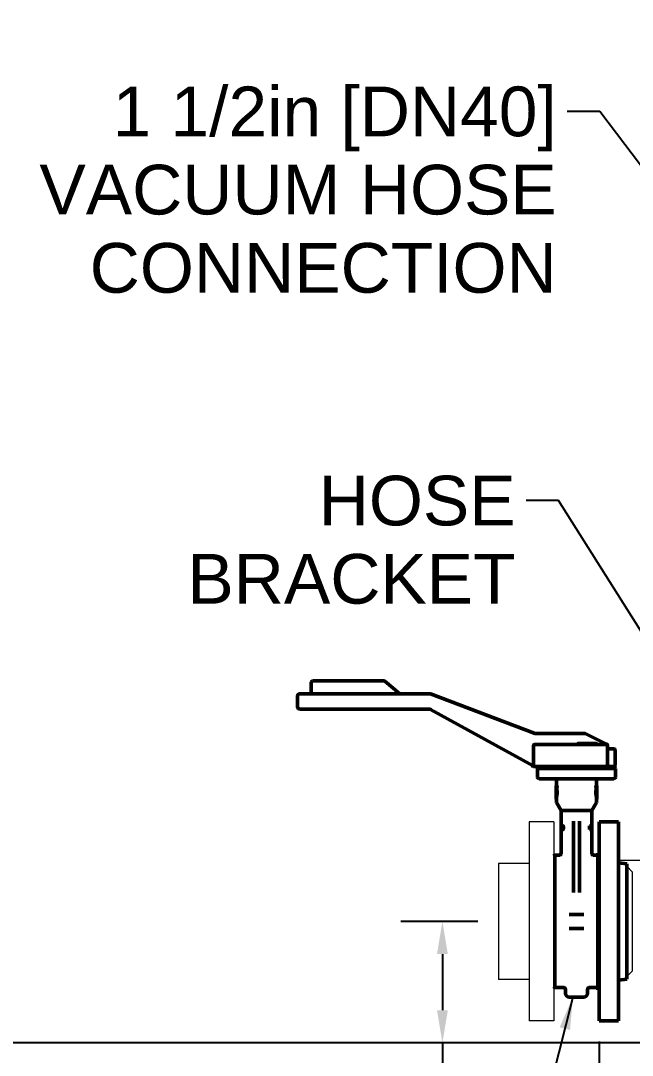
# Model space of a CAD drawing. Header units: inches. Extents: x 19 to 503, y 6 to 322.
# Drawn here: x 48.62 to 76.29, y 43.9 to 90.73 of the extents above; entities that cross this region are included whole.
import ezdxf

# ---------------------------------------------------------------- set-up
doc = ezdxf.new("R2010")
doc.units = ezdxf.units.IN
doc.header["$LTSCALE"] = 15
doc.header["$MEASUREMENT"] = 0
for name, color, linetype, lineweight in [('Dimension (ANSI)', 7, 'Continuous', 25), ('Symbol', 7, 'Continuous', 25), ('Symbol (ANSI)', 7, 'Continuous', 25), ('Visible (ANSI)', 7, 'Continuous', 50)]:
    doc.layers.add(name, color=color, linetype=linetype, lineweight=lineweight)
doc.styles.add('MEMCOR Medium', font='arial.ttf')
doc.styles.add('Standard D-E', font='arial.ttf')
doc.dimstyles.new('Default (ANSI)', dxfattribs={"dimscale": 15, "dimtxt": 0.15, "dimasz": 0.098425, "dimexe": 0.125, "dimexo": 0.0625, "dimgap": 0.031496, "dimtad": 0, "dimtih": 1, "dimtoh": 1, "dimdec": 4, "dimrnd": 1e-08, "dimzin": 3, "dimdsep": 46, "dimlunit": 5, "dimtxsty": 'MEMCOR Medium', "dimcen": 0.09, "dimdle": 0.393701, "dimclrd": 256, "dimclre": 256, "dimclrt": 256, "dimadec": 0, "dimazin": 1, "dimtfac": 0.8, "dimtofl": 0, "dimtmove": 0, "dimatfit": 3, "dimfxl": 1, "dimfrac": 1, "dimtolj": 1, "dimtzin": 4, "dimlwd": -1, "dimlwe": -1, "dimarcsym": 0})
doc.dimstyles.new('in [mm] D-E NeptuneBenson$7', dxfattribs={"dimscale": 15, "dimtxt": 0.15, "dimasz": 0.098425, "dimexe": 0.125, "dimexo": 0.063, "dimgap": 0.031496, "dimtad": 0, "dimtih": 1, "dimtoh": 1, "dimdec": 4, "dimrnd": 1e-08, "dimzin": 3, "dimdsep": 46, "dimlunit": 5, "dimtxsty": 'Standard D-E', "dimcen": 0.09, "dimdle": 0.393701, "dimclrd": 256, "dimclre": 256, "dimclrt": 256, "dimadec": 1, "dimazin": 1, "dimtfac": 1, "dimtofl": 0, "dimtmove": 0, "dimatfit": 3, "dimfxl": 1, "dimfrac": 1, "dimtolj": 1, "dimtzin": 4, "dimlwd": -1, "dimlwe": -1, "dimarcsym": 0})

# ---------------------------------------------------------------- blocks, each defined once
blk = doc.blocks.new('*D22')
at = {"layer": 'Defpoints', "color": 0, "transparency": 16777216}
for p in [(44.986, 132.401), (84.252, 132.401), (80.752, 44.463)]:
    blk.add_point(p, dxfattribs=at)
at = {"layer": 'Dimension (ANSI)', "transparency": 16777216}
for p, q in [((83.314, 132.401), (43.111, 132.401)), ((44.986, 130.925), (44.986, 104.714)), ((44.986, 45.94), (44.986, 96.226)), ((79.815, 44.463), (43.111, 44.463))]:
    blk.add_line(p, q, dxfattribs=at)
for points in [[(44.74, 130.925), (45.232, 130.925), (44.986, 132.401)], [(44.74, 45.94), (45.232, 45.94), (44.986, 44.463)]]:
    blk.add_solid(points, dxfattribs=at)
at = {"layer": 'Dimension (ANSI)', "transparency": 16777216, "char_height": 2.25, "attachment_point": 5, "style": 'MEMCOR Medium'}
for s, insert in [('\\A1; 87{\\H0.8x;\\S15#16;} in', (44.986, 102.8)), ('\\A1;[2233.6 mm]', (44.986, 98.556))]:
    blk.add_mtext(s, dxfattribs=dict(at, insert=insert))
blk = doc.blocks.new('*D29')
at = {"layer": 'Defpoints', "color": 0, "transparency": 16777216}
for p in [(31.787, 141.416), (102.901, 141.416), (80.752, 44.463)]:
    blk.add_point(p, dxfattribs=at)
at = {"layer": 'Dimension (ANSI)', "transparency": 16777216}
for p, q in [((101.964, 141.416), (29.912, 141.416)), ((31.787, 139.94), (31.787, 89.902)), ((31.787, 45.94), (31.787, 81.414)), ((79.815, 44.463), (29.912, 44.463))]:
    blk.add_line(p, q, dxfattribs=at)
for points in [[(31.54, 139.94), (32.033, 139.94), (31.787, 141.416)], [(31.54, 45.94), (32.033, 45.94), (31.787, 44.463)]]:
    blk.add_solid(points, dxfattribs=at)
at = {"layer": 'Dimension (ANSI)', "transparency": 16777216, "char_height": 2.25, "attachment_point": 5, "style": 'MEMCOR Medium'}
for s, insert in [('\\A1; 96{\\H0.8x;\\S15#16;} in', (31.787, 87.988)), ('\\A1;[2462.6 mm]', (31.787, 83.744))]:
    blk.add_mtext(s, dxfattribs=dict(at, insert=insert))
blk = doc.blocks.new('*D30')
at = {"layer": 'Defpoints', "color": 0, "transparency": 16777216}
for p in [(103.476, 47.017), (74.786, 45.463), (103.476, 32.471)]:
    blk.add_point(p, dxfattribs=at)
at = {"layer": 'Dimension (ANSI)', "transparency": 16777216}
for p, q in [((103.476, 46.079), (103.476, 30.596)), ((74.786, 44.526), (74.786, 30.596)), ((76.263, 32.471), (81.007, 32.471)), ((102, 32.471), (97.256, 32.471))]:
    blk.add_line(p, q, dxfattribs=at)
for points in [[(76.263, 32.717), (76.263, 32.225), (74.786, 32.471)], [(102, 32.717), (102, 32.225), (103.476, 32.471)]]:
    blk.add_solid(points, dxfattribs=at)
at = {"layer": 'Dimension (ANSI)', "transparency": 16777216, "char_height": 2.25, "attachment_point": 5, "style": 'MEMCOR Medium'}
for s, insert in [('\\A1; 28{\\H0.8x;\\S3#4;} in', (89.131, 34.783)), ('\\A1;[728.7 mm]', (89.131, 30.557))]:
    blk.add_mtext(s, dxfattribs=dict(at, insert=insert))
blk = doc.blocks.new('*D31')
at = {"layer": 'Defpoints', "color": 0, "transparency": 16777216}
for p in [(67.697, 49.963), (70.239, 49.963), (80.752, 44.463)]:
    blk.add_point(p, dxfattribs=at)
at = {"layer": 'Dimension (ANSI)', "transparency": 16777216}
for p, q in [((69.302, 49.963), (65.822, 49.963)), ((67.697, 48.487), (67.697, 45.94)), ((79.815, 44.463), (65.822, 44.463)), ((67.697, 44.463), (67.697, 36.825)), ((67.697, 36.825), (66.221, 36.825))]:
    blk.add_line(p, q, dxfattribs=at)
for points in [[(67.451, 48.487), (67.943, 48.487), (67.697, 49.963)], [(67.451, 45.94), (67.943, 45.94), (67.697, 44.463)]]:
    blk.add_solid(points, dxfattribs=at)
at = {"layer": 'Dimension (ANSI)', "transparency": 16777216, "char_height": 2.25, "attachment_point": 5, "style": 'MEMCOR Medium'}
for s, insert in [('\\A1; 5{\\H0.8x;\\S1#2;} in', (58.096, 39.124)), ('\\A1;[139.7 mm]', (58.096, 34.911))]:
    blk.add_mtext(s, dxfattribs=dict(at, insert=insert))

msp = doc.modelspace()

# ---------------------------------------------------------------- linework, layer by layer
at = {"layer": 'Visible (ANSI)'}
for p, q in [((61.76278, 60.78631), (61.76278, 60.29131)), ((65.05569, 60.84631), (61.82278, 60.84631)), ((65.75721, 60.27599), (65.09426, 60.83228)), ((61.13778, 60.14631), (61.13778, 59.69631)), ((67.11478, 60.27131), (61.26278, 60.27131)), ((71.84129, 58.4795), (67.15928, 60.26312)), ((61.26278, 59.57131), (67.10566, 59.57131)), ((67.16593, 59.55583), (71.80992, 57.0004)), ((74.13328, 58.47131), (71.88579, 58.47131)), ((74.21958, 58.44291), (74.18918, 58.45812)), ((75.09123, 58.00709), (74.21958, 58.44291)), ((71.81407, 57.91131), (71.81407, 57.06661)), ((71.8757, 57.97131), (75.08198, 57.97131)), ((73.82113, 57.98131), (73.82113, 58.01131)), ((73.9814, 58.02131), (73.83113, 58.02131)), ((73.99423, 58.02131), (73.9814, 58.02131)), ((74.33316, 58.02131), (73.99423, 58.02131)), ((74.33034, 58.01131), (74.33034, 57.98131)), ((74.34034, 58.02131), (74.33316, 58.02131)), ((74.65433, 58.02131), (74.34034, 58.02131)), ((74.66433, 57.98131), (74.66433, 58.01131)), ((75.08198, 57.97131), (75.10278, 57.97131)), ((75.10527, 58.00007), (75.09123, 58.00709)), ((75.13355, 57.98593), (75.10527, 58.00007)), ((75.1363, 57.98456), (75.13355, 57.98593)), ((75.16278, 57.94311), (75.16278, 57.91131)), ((75.16278, 57.03131), (75.16278, 57.91131)), ((75.22278, 57.77131), (75.45278, 57.77131)), ((75.51278, 57.03131), (75.51278, 57.71131)), ((75.08198, 56.97131), (71.82278, 56.97131)), ((72.07002, 56.97131), (71.99128, 56.89257)), ((75.53428, 56.89257), (71.99128, 56.89257)), ((71.99128, 56.89257), (71.99128, 56.49887)), ((75.10278, 56.97131), (75.08198, 56.97131)), ((75.10278, 56.97131), (75.45554, 56.97131)), ((75.45554, 56.97131), (75.53428, 56.89257)), ((75.53428, 56.89257), (75.53428, 56.49887)), ((75.45554, 56.42013), (72.07002, 56.42013)), ((72.85727, 56.34139), (72.85727, 56.09375)), ((74.6683, 56.34139), (74.6683, 56.09375)), ((72.83719, 56.02446), (72.83719, 55.97722)), ((72.83719, 56.02446), (72.84817, 56.02446)), ((72.84309, 56.09375), (72.84309, 56.04612)), ((72.84309, 56.09375), (72.86837, 56.09375)), ((72.84894, 56.04612), (72.84309, 56.04612)), ((72.85349, 55.94442), (72.87393, 55.94442)), ((72.86837, 56.04612), (72.85815, 56.04612)), ((72.86837, 56.04612), (72.86837, 56.09375)), ((72.86837, 56.09375), (72.88916, 56.09375)), ((72.86837, 56.04612), (72.88916, 56.04612)), ((72.88916, 56.09375), (72.88916, 56.04612)), ((74.63641, 56.04612), (74.63641, 56.09375)), ((74.6572, 56.09375), (74.63641, 56.09375)), ((74.6572, 56.04612), (74.63641, 56.04612)), ((74.65163, 55.94442), (74.67208, 55.94442)), ((74.6572, 56.09375), (74.68248, 56.09375)), ((74.6572, 56.09375), (74.6572, 56.04612)), ((74.66742, 56.04612), (74.6572, 56.04612)), ((74.68248, 56.04612), (74.67663, 56.04612)), ((74.68838, 56.02446), (74.6774, 56.02446)), ((74.68248, 56.04612), (74.68248, 56.09375)), ((74.68838, 56.02446), (74.68838, 55.97722)), ((72.83719, 55.61816), (72.83719, 55.57092)), ((72.83719, 55.57092), (72.83805, 55.57092)), ((72.83719, 55.541), (72.83779, 55.541)), ((72.83719, 55.541), (72.83719, 55.49336)), ((72.83994, 55.49336), (72.83719, 55.49336)), ((72.83994, 55.49336), (72.86008, 55.49336)), ((72.86209, 55.59098), (72.8419, 55.59098)), ((72.85727, 55.49336), (72.85727, 55.36242)), ((73.07381, 54.98209), (72.85991, 55.35257)), ((74.45176, 54.98209), (74.66566, 55.35257)), ((74.68366, 55.59098), (74.66348, 55.59098)), ((74.68563, 55.49336), (74.66549, 55.49336)), ((74.6683, 55.49336), (74.6683, 55.36242)), ((74.68838, 55.49336), (74.68563, 55.49336)), ((74.68838, 55.57092), (74.68751, 55.57092)), ((74.68778, 55.541), (74.68838, 55.541)), ((74.68838, 55.61816), (74.68838, 55.57092)), ((74.68838, 55.541), (74.68838, 55.49336)), ((73.07381, 54.98209), (74.45176, 54.98209)), ((73.07381, 54.98209), (73.07381, 54.28786)), ((74.45176, 54.98209), (74.45176, 54.28733)), ((73.62499, 54.49477), (73.62499, 54.18819)), ((73.90058, 54.18819), (73.90058, 54.49477)), ((74.78641, 45.46344), (74.78641, 54.46344)), ((74.78641, 54.46344), (75.66641, 54.46344)), ((75.66641, 45.46344), (75.66641, 54.46344)), ((73.06257, 54.26536), (73.06257, 54.25058)), ((73.06438, 54.25058), (73.06257, 54.25058)), ((73.06257, 54.1424), (73.06438, 54.1424)), ((73.06257, 54.1424), (73.06257, 54.12592)), ((73.07023, 54.12592), (73.06257, 54.12592)), ((73.06438, 54.25058), (73.06438, 54.1424)), ((73.06472, 54.28786), (73.06641, 54.28786)), ((73.06641, 54.1424), (73.06641, 54.28786)), ((73.06641, 54.28786), (73.07829, 54.28786)), ((73.06641, 54.1424), (73.07023, 54.1424)), ((73.07023, 54.12592), (73.07023, 54.1424)), ((73.07023, 54.1424), (73.07761, 54.1424)), ((73.07023, 54.12592), (73.08205, 54.12592)), ((73.07381, 54.12592), (73.07381, 53.07368)), ((73.07829, 54.28786), (73.07829, 54.27535)), ((73.08706, 54.29061), (73.09932, 54.29061)), ((73.08706, 54.12252), (73.09932, 54.12252)), ((73.13276, 54.29061), (73.14592, 54.29061)), ((73.13276, 54.12252), (73.14592, 54.12252)), ((73.62499, 53.03964), (73.62499, 54.18819)), ((73.90058, 54.18819), (73.90058, 53.03964)), ((74.35752, 54.12592), (74.35752, 54.28733)), ((74.37116, 54.28733), (74.35752, 54.28733)), ((74.37116, 54.12592), (74.35752, 54.12592)), ((74.37116, 54.28733), (74.39075, 54.28733)), ((74.37116, 54.28733), (74.37116, 54.12592)), ((74.39094, 54.12592), (74.37116, 54.12592)), ((74.38293, 54.14449), (74.38293, 54.26876)), ((74.39127, 54.26876), (74.38293, 54.26876)), ((74.38293, 54.14449), (74.39127, 54.14449)), ((74.41137, 54.15522), (74.39859, 54.15522)), ((74.42292, 54.25721), (74.42292, 54.28733)), ((74.43524, 54.28733), (74.42292, 54.28733)), ((74.42292, 54.12592), (74.42292, 54.15694)), ((74.43524, 54.12592), (74.42292, 54.12592)), ((74.43524, 54.28733), (74.44344, 54.28733)), ((74.43524, 54.28733), (74.43524, 54.12592)), ((74.44079, 54.12592), (74.43524, 54.12592)), ((74.44079, 54.12592), (74.44079, 54.2651)), ((74.45554, 54.12592), (74.44358, 54.12592)), ((74.4442, 54.28112), (74.4442, 54.28733)), ((74.45614, 54.28733), (74.4442, 54.28733)), ((74.46085, 54.28786), (74.45176, 54.28786)), ((74.45176, 54.12592), (74.45176, 53.07368)), ((74.45879, 54.12592), (74.45554, 54.12592)), ((74.45614, 54.28733), (74.45879, 54.28733)), ((74.45614, 54.28733), (74.45614, 54.15954)), ((74.45879, 54.12592), (74.45879, 54.28733)), ((74.463, 54.26536), (74.45879, 54.26536)), ((74.463, 54.25058), (74.45879, 54.25058)), ((74.463, 54.1424), (74.45879, 54.1424)), ((74.463, 54.12592), (74.45879, 54.12592)), ((74.46119, 54.25058), (74.46119, 54.1424)), ((74.463, 54.26536), (74.463, 54.25058)), ((74.463, 54.1424), (74.463, 54.12592)), ((72.73916, 52.9162), (72.77853, 52.95557)), ((72.77853, 52.95557), (72.77853, 46.97131)), ((72.77853, 52.95557), (72.9557, 52.95557)), ((73.62499, 51.837), (73.62499, 53.03964)), ((73.90058, 53.03964), (73.90058, 51.837)), ((74.56987, 52.95557), (74.72641, 52.95557)), ((74.72641, 46.86844), (74.72641, 53.05844)), ((74.72641, 53.05844), (74.78641, 53.05844)), ((76.03641, 52.57301), (75.66641, 52.61844)), ((76.03641, 47.35387), (76.03641, 52.57301)), ((73.62499, 51.837), (73.62499, 51.62054)), ((73.62499, 51.62054), (73.62499, 51.26587)), ((73.90058, 51.62054), (73.90058, 51.837)), ((73.90058, 51.26587), (73.90058, 51.62054)), ((74.09479, 50.2784), (73.43078, 50.2784)), ((73.43078, 49.64848), (74.09479, 49.64848)), ((76.03641, 47.35387), (75.66641, 47.30844)), ((72.73916, 47.01068), (72.77853, 46.97131)), ((72.77853, 46.97131), (73.1946, 46.97131)), ((73.27066, 46.69592), (73.27066, 46.86651)), ((74.25491, 46.69592), (74.25491, 46.86651)), ((74.33097, 46.97131), (74.72641, 46.97131)), ((74.72641, 46.86844), (74.78641, 46.86844)), ((74.09743, 46.53844), (73.42814, 46.53844)), ((74.78641, 45.46344), (75.66641, 45.46344))]:
    msp.add_line(p, q, dxfattribs=at)
at = {"layer": 'Visible (ANSI)', "linetype": 'Continuous', "lineweight": 18}
for p, q in [((71.61416, 54.46344), (71.61416, 45.46344)), ((72.73916, 54.46344), (71.61416, 54.46344)), ((72.73916, 54.46344), (72.73916, 45.46344)), ((70.23916, 52.58844), (70.23916, 47.33844)), ((71.61416, 52.58844), (70.23916, 52.58844)), ((77.72689, 52.71344), (75.66641, 52.71344)), ((76.28641, 52.21344), (76.03641, 52.46344)), ((76.28641, 52.21344), (76.28641, 47.71344)), ((71.61416, 47.33844), (70.23916, 47.33844)), ((76.03641, 47.46344), (76.28641, 47.71344)), ((72.73916, 45.46344), (71.61416, 45.46344))]:
    msp.add_line(p, q, dxfattribs=at)
at = {"layer": 'Visible (ANSI)'}
for centre, radius, start, end in [((61.82278, 60.78631), 0.06, 90, 180), ((65.05569, 60.78631), 0.06, 50, 90), ((61.26278, 60.14631), 0.125, 90, 180), ((61.74278, 60.29131), 0.02, 270, 0), ((65.77006, 60.29131), 0.02, 230, 270), ((67.11478, 60.14631), 0.125, 69.145542, 90), ((61.26278, 59.69631), 0.125, 180, 270), ((67.10566, 59.44631), 0.125, 61.17757, 90), ((71.88579, 58.59631), 0.125, 249.145542, 270), ((74.13328, 58.34631), 0.125, 63.434949, 90), ((73.81113, 57.98131), 0.01, 270, 0), ((73.83113, 58.01131), 0.01, 90, 180), ((74.32034, 57.98131), 0.01, 270, 0), ((74.34034, 58.01131), 0.01, 90, 180), ((74.65433, 58.01131), 0.01, 0, 90), ((74.67433, 57.98131), 0.01, 180, 270), ((75.10278, 57.91131), 0.06, 0, 90), ((75.22278, 57.83131), 0.06, 180, 270), ((75.45278, 57.71131), 0.06, 0, 90), ((71.82278, 57.03131), 0.06, 184.869017, 270), ((75.10278, 57.03131), 0.06, 270, 0), ((75.45278, 57.03131), 0.06, 270, 0), ((72.07002, 56.49887), 0.07874, 180, 270), ((72.77853, 56.34139), 0.07874, 0, 90), ((74.74704, 56.34139), 0.07874, 90, 180), ((75.45554, 56.49887), 0.07874, 270, 0), ((72.87696, 55.36242), 0.01969, 180, 210), ((74.64861, 55.36242), 0.01969, 330, 0), ((72.9557, 53.07368), 0.11811, 270, 0), ((74.56987, 53.07368), 0.11811, 180, 270), ((73.16042, 46.86651), 0.11024, 0, 71.937897), ((74.36515, 46.86651), 0.11024, 108.062103, 180), ((73.42814, 46.69592), 0.15748, 180, 270), ((74.09743, 46.69592), 0.15748, 270, 0)]:
    msp.add_arc(centre, radius, start, end, dxfattribs=at)
for centre, major_axis, ratio, start_param, end_param in [((73.76278, 55.39384), (0, 4.10717), 0.22535973, 1.43978472, 1.51425269), ((73.76278, 55.17716), (0, 4.10717), 0.22535973, 1.39844189, 1.4544693), ((73.76278, 55.39384), (0, 4.10717), 0.22535973, 1.41130756, 1.42716465), ((73.76278, 55.17716), (0, 4.10717), 0.22535973, 1.35761354, 1.38288267), ((73.76278, 55.17716), (0, -4.01807), 0.22535973, 4.49440365, 4.52025709), ((73.76278, 55.17716), (0, -4.01807), 0.22535973, 1.76292822, 1.78878166), ((73.76278, 55.17716), (0, -4.10717), 0.22535973, 1.75870998, 1.78397911), ((73.76278, 55.17716), (0, -4.10717), 0.22535973, 1.68712335, 1.74315077), ((73.76278, 55.39384), (0, -4.10717), 0.22535973, 1.714428, 1.7302851), ((73.76278, 55.39384), (0, -4.10717), 0.22535973, 1.62733996, 1.70180793), ((73.76278, 55.39384), (0, 4.10717), 0.22535973, 1.52676978, 1.53495966), ((73.76278, 55.17716), (0, 4.10717), 0.22535973, 1.46986752, 1.49373155), ((73.76278, 55.17716), (0, -4.01807), 0.22535973, 4.6092143, 4.63361187), ((73.76278, 55.17716), (0, -4.01807), 0.22535973, 1.64957343, 1.67397101), ((73.76278, 55.17716), (0, -4.10717), 0.22535973, 1.6478611, 1.67172513), ((73.76278, 55.39384), (0, -4.10717), 0.22535973, 1.60663299, 1.61482287), ((73.76278, 53.91969), (0, -1.36564), 0.51315789, 1.72238786, 1.82650113), ((73.76278, 53.91969), (0, -1.34262), 0.51315789, 1.72500719, 1.7495237), ((73.76278, 53.95947), (0, -1.3776), 0.5087001, 1.71653689, 1.81109698)]:
    msp.add_ellipse(centre, major_axis=major_axis, ratio=ratio, start_param=start_param, end_param=end_param, dxfattribs=at)
for points, knots in [([(71.81407, 57.91131), (71.81407, 57.91866), (71.81582, 57.92729), (71.82155, 57.94092), (71.82658, 57.9483), (71.83727, 57.95882), (71.84487, 57.9638), (71.85898, 57.96955), (71.86802, 57.97131), (71.8757, 57.97131)], [0, 0, 0, 0, 0.055947917, 0.055947917, 0.112646226, 0.112646226, 0.170293409, 0.170293409, 0.228788544, 0.228788544, 0.228788544, 0.228788544]), ([(75.1363, 57.98456), (75.13637, 57.98452), (75.13645, 57.98448), (75.13984, 57.98277), (75.14532, 57.97987), (75.15046, 57.97497)], [-0.0006488507, -0.0006488507, -0.0006488507, -0.0006488507, 0, 0, 0.02871512, 0.02871512, 0.02871512, 0.02871512]), ([(75.15046, 57.97497), (75.15548, 57.9702), (75.15816, 57.96538), (75.16072, 57.95936), (75.16149, 57.95687), (75.16252, 57.95178), (75.16278, 57.94919), (75.16278, 57.94659)], [0, 0, 0, 0, 0.055402638, 0.055402638, 0.091701074, 0.091701074, 0.127427899, 0.127427899, 0.127427899, 0.127427899]), ([(71.81196, 57.03131), (71.81136, 57.02681), (71.81118, 57.02254), (71.81135, 57.01446), (71.81173, 57.01088), (71.81244, 57.00492), (71.8128, 57.00238), (71.81232, 57.00013), (71.81184, 56.99978), (71.81068, 57.00003), (71.81032, 57.00018), (71.80992, 57.0004)], [-2.024502921, -2.024502921, -2.024502921, -2.024502921, -1.984405791, -1.984405791, -1.94129526, -1.94129526, -1.894654375, -1.894654375, -1.86412594, -1.86412594, -1.852017654, -1.852017654, -1.852017654, -1.852017654]), ([(71.81407, 57.06661), (71.81407, 57.05826), (71.81374, 57.04929), (71.81273, 57.03766), (71.81238, 57.03439), (71.81196, 57.03131)], [0, 0, 0, 0, 0.0635761667, 0.0635761667, 0.0897490203, 0.0897490203, 0.0897490203, 0.0897490203]), ([(72.84673, 55.98174), (72.84471, 55.99178), (72.84281, 56.00041), (72.83865, 56.01872), (72.83719, 56.02446), (72.83719, 56.02446)], [0.527386611, 0.527386611, 0.527386611, 0.527386611, 0.653804561, 0.653804561, 0.871720721, 0.871720721, 0.871720721, 0.871720721]), ([(72.83719, 55.97722), (72.83719, 55.97722), (72.83811, 55.97269), (72.8412, 55.95547), (72.84317, 55.94389), (72.84513, 55.93039)], [2.066873638, 2.066873638, 2.066873638, 2.066873638, 2.239108848, 2.239108848, 2.390237986, 2.390237986, 2.390237986, 2.390237986]), ([(72.8419, 55.59098), (72.84448, 55.60247), (72.84793, 55.6188), (72.85472, 55.65741), (72.85851, 55.68283), (72.86389, 55.73867), (72.8654, 55.76909), (72.8654, 55.79769), (72.8654, 55.82629), (72.86389, 55.85672), (72.85909, 55.90656), (72.8563, 55.92699), (72.85349, 55.94442)], [-0.63725824, -0.63725824, -0.63725824, -0.63725824, -0.4358884, -0.4358884, -0.2179442, -0.2179442, 0, 0, 0, 0.2179442, 0.2179442, 0.38907168, 0.38907168, 0.38907168, 0.38907168]), ([(72.85091, 55.88155), (72.85136, 55.87664), (72.85178, 55.87161), (72.85384, 55.84437), (72.85477, 55.8203), (72.85477, 55.79769), (72.85477, 55.77509), (72.85384, 55.75102), (72.8505, 55.7068), (72.84814, 55.68665), (72.84512, 55.66479), (72.84427, 55.6591), (72.84345, 55.65385)], [-0.212255295, -0.212255295, -0.212255295, -0.212255295, -0.172243729, -0.172243729, 0, 0, 0, 0.172243729, 0.172243729, 0.344487458, 0.344487458, 0.409007072, 0.409007072, 0.409007072, 0.409007072]), ([(72.87393, 55.94442), (72.87681, 55.92699), (72.87966, 55.90656), (72.88458, 55.85673), (72.88613, 55.8263), (72.88613, 55.79769), (72.88613, 55.76908), (72.88458, 55.73866), (72.87907, 55.68282), (72.87519, 55.65741), (72.86825, 55.6188), (72.86472, 55.60247), (72.86209, 55.59098)], [-0.38914701, -0.38914701, -0.38914701, -0.38914701, -0.21798988, -0.21798988, 0, 0, 0, 0.21798988, 0.21798988, 0.43597976, 0.43597976, 0.63740827, 0.63740827, 0.63740827, 0.63740827]), ([(74.66348, 55.59098), (74.66085, 55.60247), (74.65732, 55.6188), (74.65037, 55.65741), (74.6465, 55.68282), (74.64099, 55.73866), (74.63944, 55.76908), (74.63944, 55.8263), (74.64099, 55.85673), (74.64591, 55.90656), (74.64876, 55.92699), (74.65163, 55.94442)], [1.10638799, 1.10638799, 1.10638799, 1.10638799, 1.3078165, 1.3078165, 1.52580638, 1.52580638, 1.74379626, 1.74379626, 1.96178614, 1.96178614, 2.13294327, 2.13294327, 2.13294327, 2.13294327]), ([(74.67208, 55.94442), (74.66927, 55.92699), (74.66648, 55.90656), (74.66168, 55.85672), (74.66017, 55.82629), (74.66017, 55.76909), (74.66168, 55.73867), (74.66706, 55.68283), (74.67085, 55.65741), (74.67764, 55.6188), (74.68109, 55.60247), (74.68366, 55.59098)], [1.35436976, 1.35436976, 1.35436976, 1.35436976, 1.52549724, 1.52549724, 1.74344144, 1.74344144, 1.96138564, 1.96138564, 2.17932984, 2.17932984, 2.38069968, 2.38069968, 2.38069968, 2.38069968]), ([(74.68212, 55.65385), (74.6813, 55.6591), (74.68045, 55.66479), (74.67743, 55.68665), (74.67507, 55.7068), (74.67173, 55.75102), (74.6708, 55.77509), (74.6708, 55.8203), (74.67173, 55.84437), (74.67379, 55.87161), (74.67421, 55.87664), (74.67466, 55.88155)], [0.968908686, 0.968908686, 0.968908686, 0.968908686, 1.033428301, 1.033428301, 1.20567203, 1.20567203, 1.377915758, 1.377915758, 1.550159487, 1.550159487, 1.590171053, 1.590171053, 1.590171053, 1.590171053]), ([(74.68838, 56.02446), (74.68838, 56.02446), (74.68692, 56.01872), (74.68275, 56.00041), (74.68086, 55.99178), (74.67884, 55.98174)], [0.871720721, 0.871720721, 0.871720721, 0.871720721, 1.089636881, 1.089636881, 1.216054831, 1.216054831, 1.216054831, 1.216054831]), ([(74.68044, 55.93039), (74.6824, 55.94389), (74.68437, 55.95547), (74.68746, 55.97269), (74.68838, 55.97722), (74.68838, 55.97722)], [1.743509289, 1.743509289, 1.743509289, 1.743509289, 1.894638427, 1.894638427, 2.066873638, 2.066873638, 2.066873638, 2.066873638]), ([(73.06472, 54.28786), (73.06471, 54.28576), (73.06468, 54.28364), (73.06459, 54.27984), (73.06454, 54.2781), (73.06439, 54.27466), (73.06428, 54.27303), (73.06409, 54.27087), (73.06394, 54.2694), (73.06334, 54.26628), (73.06298, 54.26558), (73.06266, 54.26537), (73.06262, 54.26536), (73.06257, 54.26536)], [-0.243637697, -0.243637697, -0.243637697, -0.243637697, -0.18804168, -0.18804168, -0.139814303, -0.139814303, -0.085271959, -0.085271959, -0.052972768, -0.052972768, -0.008226546, -0.008226546, 0, 0, 0, 0]), ([(73.08706, 54.29061), (73.08593, 54.29061), (73.08484, 54.29024), (73.08287, 54.28856), (73.082, 54.28734), (73.08006, 54.28319), (73.07913, 54.27989), (73.07748, 54.27095), (73.07679, 54.26491), (73.07539, 54.24485), (73.07505, 54.22983), (73.07495, 54.21208), (73.07494, 54.20928), (73.07494, 54.2065)], [-0.352389821, -0.352389821, -0.352389821, -0.352389821, -0.306030752, -0.306030752, -0.263970579, -0.263970579, -0.204698491, -0.204698491, -0.135386695, -0.135386695, -0.021232323, -0.021232323, 0, 0, 0, 0]), ([(73.07494, 54.2065), (73.07494, 54.18478), (73.0754, 54.16644), (73.07717, 54.14485), (73.07789, 54.14009), (73.0792, 54.13309), (73.08012, 54.12986), (73.08255, 54.12463), (73.08407, 54.12319), (73.08615, 54.12258), (73.0866, 54.12252), (73.08706, 54.12252)], [-0.186250774, -0.186250774, -0.186250774, -0.186250774, -0.132345258, -0.132345258, -0.10238768, -0.10238768, -0.061688522, -0.061688522, -0.013226135, -0.013226135, 0, 0, 0, 0]), ([(73.07959, 54.2065), (73.07959, 54.22262), (73.0798, 54.23226), (73.08004, 54.24251), (73.08033, 54.2496), (73.0809, 54.25568)], [-0.0787529308, -0.0787529308, -0.0787529308, -0.0787529308, -0.0500105562, -0.0500105562, 0, 0, 0, 0]), ([(73.08087, 54.15783), (73.0801, 54.16633), (73.07991, 54.17452), (73.07964, 54.18711), (73.07959, 54.19751), (73.07959, 54.2065)], [-0.0957677397, -0.0957677397, -0.0957677397, -0.0957677397, -0.0684617329, -0.0684617329, 0, 0, 0, 0]), ([(73.08706, 54.14044), (73.08649, 54.14044), (73.08592, 54.1406), (73.0849, 54.14136), (73.08443, 54.14191), (73.08365, 54.14333), (73.08298, 54.14473), (73.08166, 54.15065), (73.0812, 54.15413), (73.08087, 54.15783)], [-0.147079807, -0.147079807, -0.147079807, -0.147079807, -0.102041421, -0.102041421, -0.061797626, -0.061797626, -0.030238662, -0.030238662, 0, 0, 0, 0]), ([(73.0809, 54.25568), (73.08109, 54.25771), (73.08133, 54.25969), (73.08186, 54.26322), (73.08215, 54.26478), (73.08312, 54.26868), (73.08375, 54.27002), (73.08511, 54.27218), (73.08608, 54.27268), (73.08706, 54.27268)], [-0.0640399717, -0.0640399717, -0.0640399717, -0.0640399717, -0.0539442507, -0.0539442507, -0.0447893953, -0.0447893953, -0.0282701158, -0.0282701158, 0, 0, 0, 0]), ([(73.10339, 54.20663), (73.10339, 54.22519), (73.10272, 54.24425), (73.09962, 54.26765), (73.09845, 54.27262), (73.09651, 54.2797), (73.0952, 54.28305), (73.09201, 54.28842), (73.09021, 54.28991), (73.08799, 54.29054), (73.08752, 54.29061), (73.08706, 54.29061)], [-0.188969819, -0.188969819, -0.188969819, -0.188969819, -0.133911297, -0.133911297, -0.104526704, -0.104526704, -0.062503335, -0.062503335, -0.013191232, -0.013191232, 0, 0, 0, 0]), ([(73.08706, 54.27268), (73.08808, 54.27268), (73.08916, 54.27214), (73.09061, 54.26996), (73.09136, 54.26861), (73.09297, 54.26299), (73.09357, 54.25957), (73.09402, 54.25594)], [-0.125547527, -0.125547527, -0.125547527, -0.125547527, -0.059954436, -0.059954436, -0.029957518, -0.029957518, 0, 0, 0, 0]), ([(73.08706, 54.12252), (73.08819, 54.12252), (73.08935, 54.12289), (73.0916, 54.12456), (73.09267, 54.12578), (73.09521, 54.12998), (73.09656, 54.13337), (73.09903, 54.14236), (73.10019, 54.14846), (73.10258, 54.16903), (73.1032, 54.18391), (73.10338, 54.2013), (73.10339, 54.20397), (73.10339, 54.20663)], [-0.36342485, -0.36342485, -0.36342485, -0.36342485, -0.314566353, -0.314566353, -0.269830239, -0.269830239, -0.205060654, -0.205060654, -0.13258773, -0.13258773, -0.020262921, -0.020262921, 0, 0, 0, 0]), ([(73.09406, 54.15744), (73.09382, 54.15544), (73.09353, 54.15349), (73.09288, 54.15002), (73.09252, 54.14847), (73.09136, 54.14455), (73.09062, 54.14316), (73.08907, 54.14096), (73.08805, 54.14044), (73.08706, 54.14044)], [-0.0645311603, -0.0645311603, -0.0645311603, -0.0645311603, -0.054473203, -0.054473203, -0.0453115142, -0.0453115142, -0.0283680152, -0.0283680152, 0, 0, 0, 0]), ([(73.09305, 54.25568), (73.09246, 54.24956), (73.09217, 54.2424), (73.09192, 54.23217), (73.09171, 54.22258), (73.09171, 54.2065)], [0, 0, 0, 0, 0.0503829338, 0.0503829338, 0.0786654707, 0.0786654707, 0.0786654707, 0.0786654707]), ([(73.09171, 54.2065), (73.09171, 54.19751), (73.09176, 54.18712), (73.09203, 54.17452), (73.09223, 54.16633), (73.09301, 54.15783)], [0, 0, 0, 0, 0.0684313138, 0.0684313138, 0.0958308045, 0.0958308045, 0.0958308045, 0.0958308045]), ([(73.09402, 54.25594), (73.09498, 54.24825), (73.09533, 54.23971), (73.09579, 54.22615), (73.09589, 54.21598), (73.09589, 54.20663)], [-0.103779114, -0.103779114, -0.103779114, -0.103779114, -0.071310075, -0.071310075, 0, 0, 0, 0]), ([(73.09589, 54.20663), (73.09589, 54.19115), (73.09562, 54.18205), (73.09523, 54.17081), (73.09482, 54.16356), (73.09406, 54.15744)], [-0.0865547966, -0.0865547966, -0.0865547966, -0.0865547966, -0.0504601915, -0.0504601915, 0, 0, 0, 0]), ([(73.09932, 54.29061), (73.10119, 54.29061), (73.10316, 54.28961), (73.10663, 54.28501), (73.10805, 54.28205), (73.11032, 54.27508), (73.11155, 54.27043), (73.11284, 54.26211), (73.11299, 54.26111), (73.11313, 54.2601)], [0, 0, 0, 0, 0.052865127, 0.052865127, 0.095304938, 0.095304938, 0.128967502, 0.128967502, 0.133503456, 0.133503456, 0.133503456, 0.133503456]), ([(73.1132, 54.15302), (73.11232, 54.14656), (73.11133, 54.14181), (73.10917, 54.13388), (73.10782, 54.13044), (73.10521, 54.12599), (73.10406, 54.12466), (73.10169, 54.1229), (73.10048, 54.12252), (73.09932, 54.12252)], [0.145379097, 0.145379097, 0.145379097, 0.145379097, 0.211784999, 0.211784999, 0.288912783, 0.288912783, 0.345741066, 0.345741066, 0.405337774, 0.405337774, 0.405337774, 0.405337774]), ([(73.13276, 54.29061), (73.13068, 54.29061), (73.12863, 54.29021), (73.12493, 54.28837), (73.12328, 54.28704), (73.11967, 54.28259), (73.11793, 54.27913), (73.11499, 54.27032), (73.11362, 54.26434), (73.11096, 54.24365), (73.11032, 54.22909), (73.11013, 54.2118), (73.11012, 54.20914), (73.11012, 54.2065)], [-0.401198967, -0.401198967, -0.401198967, -0.401198967, -0.339239024, -0.339239024, -0.283716192, -0.283716192, -0.209019785, -0.209019785, -0.131845749, -0.131845749, -0.020176299, -0.020176299, 0, 0, 0, 0]), ([(73.11012, 54.2065), (73.11012, 54.18223), (73.11128, 54.16554), (73.11433, 54.1457), (73.11569, 54.14084), (73.11819, 54.13354), (73.11994, 54.13016), (73.12459, 54.12462), (73.12747, 54.12315), (73.13124, 54.12257), (73.132, 54.12252), (73.13276, 54.12252)], [-0.187600973, -0.187600973, -0.187600973, -0.187600973, -0.140846763, -0.140846763, -0.110286961, -0.110286961, -0.066739037, -0.066739037, -0.013235496, -0.013235496, 0, 0, 0, 0]), ([(73.11914, 54.2065), (73.11914, 54.2215), (73.11948, 54.23144), (73.12005, 54.24325), (73.12059, 54.24992), (73.12159, 54.25568)], [-0.0909123665, -0.0909123665, -0.0909123665, -0.0909123665, -0.0478393759, -0.0478393759, 0, 0, 0, 0]), ([(73.12154, 54.15783), (73.12011, 54.16632), (73.11974, 54.17452), (73.11924, 54.1871), (73.11914, 54.19751), (73.11914, 54.2065)], [-0.0957885026, -0.0957885026, -0.0957885026, -0.0957885026, -0.068480317, -0.068480317, 0, 0, 0, 0]), ([(73.13276, 54.14044), (73.13087, 54.14044), (73.12896, 54.14101), (73.12665, 54.14332), (73.1254, 54.14476), (73.12298, 54.15073), (73.12215, 54.15414), (73.12154, 54.15783)], [-0.153015949, -0.153015949, -0.153015949, -0.153015949, -0.063811293, -0.063811293, -0.030391304, -0.030391304, 0, 0, 0, 0]), ([(73.12159, 54.25568), (73.12225, 54.25939), (73.12312, 54.26285), (73.1255, 54.26845), (73.12669, 54.26987), (73.12917, 54.27215), (73.13097, 54.27268), (73.13276, 54.27268)], [-0.0649643533, -0.0649643533, -0.0649643533, -0.0649643533, -0.0479606216, -0.0479606216, -0.0311867312, -0.0311867312, 0, 0, 0, 0]), ([(73.13452, 54.25568), (73.13351, 54.25), (73.13296, 54.24345), (73.13244, 54.23306), (73.13202, 54.22293), (73.13202, 54.2065)], [0, 0, 0, 0, 0.0471598641, 0.0471598641, 0.079988536, 0.079988536, 0.079988536, 0.079988536]), ([(73.13202, 54.2065), (73.13202, 54.19752), (73.13212, 54.18713), (73.13263, 54.17453), (73.13301, 54.16633), (73.13447, 54.15783)], [0, 0, 0, 0, 0.0683983214, 0.0683983214, 0.0959615501, 0.0959615501, 0.0959615501, 0.0959615501]), ([(73.16058, 54.20663), (73.16058, 54.22442), (73.15957, 54.24263), (73.15546, 54.26276), (73.15392, 54.26881), (73.1496, 54.27887), (73.1473, 54.2825), (73.14161, 54.28836), (73.13831, 54.28995), (73.13429, 54.29055), (73.13352, 54.29061), (73.13276, 54.29061)], [-0.32937722, -0.32937722, -0.32937722, -0.32937722, -0.17104907, -0.17104907, -0.115548814, -0.115548814, -0.069101164, -0.069101164, -0.013221831, -0.013221831, 0, 0, 0, 0]), ([(73.13276, 54.27268), (73.13453, 54.27268), (73.13638, 54.27216), (73.13893, 54.27002), (73.14028, 54.26865), (73.14305, 54.26296), (73.14408, 54.25959), (73.14485, 54.25594)], [-0.130088001, -0.130088001, -0.130088001, -0.130088001, -0.06286947, -0.06286947, -0.030503797, -0.030503797, 0, 0, 0, 0]), ([(73.13276, 54.12252), (73.13478, 54.12252), (73.13686, 54.1229), (73.14081, 54.12462), (73.14267, 54.12587), (73.14708, 54.13022), (73.14942, 54.13376), (73.15344, 54.14277), (73.15539, 54.14882), (73.15829, 54.16434), (73.15914, 54.17184), (73.15999, 54.18351), (73.16021, 54.18788), (73.16044, 54.19457), (73.16049, 54.19692), (73.16055, 54.20049), (73.16056, 54.20171), (73.16058, 54.20416), (73.16058, 54.20539), (73.16058, 54.20663)], [-0.366320233, -0.366320233, -0.366320233, -0.366320233, -0.313617086, -0.313617086, -0.265544382, -0.265544382, -0.19586383, -0.19586383, -0.126420664, -0.126420664, -0.069755425, -0.069755425, -0.036591851, -0.036591851, -0.018698882, -0.018698882, -0.009386338, -0.009386338, 0, 0, 0, 0]), ([(73.14492, 54.15744), (73.14417, 54.15381), (73.14318, 54.15043), (73.14051, 54.14483), (73.13917, 54.14336), (73.13646, 54.141), (73.13458, 54.14044), (73.13276, 54.14044)], [-0.0656606858, -0.0656606858, -0.0656606858, -0.0656606858, -0.0489049499, -0.0489049499, -0.0317352905, -0.0317352905, 0, 0, 0, 0]), ([(73.13447, 54.15783), (73.13509, 54.15412), (73.13595, 54.15069), (73.13795, 54.14588), (73.13876, 54.14459), (73.13941, 54.14374)], [0, 0, 0, 0, 0.0305878434, 0.0305878434, 0.0516279302, 0.0516279302, 0.0516279302, 0.0516279302]), ([(73.13943, 54.26938), (73.13878, 54.26854), (73.13807, 54.2674), (73.13612, 54.26297), (73.1352, 54.25945), (73.13452, 54.25568)], [0.0379668319, 0.0379668319, 0.0379668319, 0.0379668319, 0.0480075259, 0.0480075259, 0.0658858007, 0.0658858007, 0.0658858007, 0.0658858007]), ([(73.14485, 54.25594), (73.14558, 54.2525), (73.14613, 54.24879), (73.14695, 54.24128), (73.14737, 54.23608), (73.1478, 54.22468), (73.14789, 54.22127), (73.14798, 54.21606), (73.148, 54.21423), (73.14802, 54.21144), (73.14803, 54.21049), (73.14803, 54.20905), (73.14804, 54.20856), (73.14804, 54.20759), (73.14804, 54.20711), (73.14804, 54.20663)], [-0.174413692, -0.174413692, -0.174413692, -0.174413692, -0.115670729, -0.115670729, -0.054377333, -0.054377333, -0.028614968, -0.028614968, -0.01465395, -0.01465395, -0.007398215, -0.007398215, -0.003686578, -0.003686578, 0, 0, 0, 0]), ([(73.14804, 54.20663), (73.14804, 54.19079), (73.14756, 54.18129), (73.14682, 54.16992), (73.14613, 54.16319), (73.14492, 54.15744)], [-0.0876462716, -0.0876462716, -0.0876462716, -0.0876462716, -0.0479816509, -0.0479816509, 0, 0, 0, 0]), ([(73.14592, 54.29061), (73.14947, 54.29061), (73.15317, 54.28947), (73.15937, 54.28425), (73.16182, 54.28102), (73.16553, 54.2737), (73.16766, 54.26864), (73.17146, 54.25237), (73.17263, 54.24354), (73.17409, 54.22562), (73.17437, 54.21598), (73.17437, 54.20663)], [0, 0, 0, 0, 0.060739198, 0.060739198, 0.107105828, 0.107105828, 0.140579606, 0.140579606, 0.172845783, 0.172845783, 0.207243166, 0.207243166, 0.207243166, 0.207243166]), ([(73.17437, 54.20663), (73.17437, 54.19266), (73.17377, 54.17739), (73.17007, 54.15218), (73.16786, 54.1453), (73.16435, 54.13638), (73.16216, 54.13251), (73.15753, 54.12702), (73.15528, 54.12527), (73.15062, 54.123), (73.14824, 54.12252), (73.14592, 54.12252)], [0, 0, 0, 0, 0.1064092, 0.1064092, 0.199261451, 0.199261451, 0.30297713, 0.30297713, 0.390704034, 0.390704034, 0.480877809, 0.480877809, 0.480877809, 0.480877809]), ([(74.38293, 54.14479), (74.3839, 54.14492), (74.38485, 54.14509), (74.38971, 54.14624), (74.39186, 54.14774), (74.39485, 54.14996), (74.39681, 54.15222), (74.39859, 54.15522)], [0.027720104, 0.027720104, 0.027720104, 0.027720104, 0.044505736, 0.044505736, 0.114852539, 0.114852539, 0.291185784, 0.291185784, 0.291185784, 0.291185784]), ([(74.39776, 54.25908), (74.39576, 54.26189), (74.3936, 54.26404), (74.38969, 54.26659), (74.38724, 54.26788), (74.38295, 54.26846)], [0, 0, 0, 0, 0.0448067037, 0.0448067037, 0.0753049451, 0.0753049451, 0.0753049451, 0.0753049451]), ([(74.41621, 54.27452), (74.41384, 54.27854), (74.41108, 54.28133), (74.40623, 54.28463), (74.40227, 54.28703), (74.39207, 54.28733), (74.39141, 54.28733), (74.39075, 54.28733)], [-0.424072976, -0.424072976, -0.424072976, -0.424072976, -0.17749503, -0.17749503, -0.011337247, -0.011337247, 0, 0, 0, 0]), ([(74.39094, 54.12592), (74.39672, 54.12592), (74.40125, 54.1266), (74.40717, 54.12902), (74.41092, 54.13104), (74.41552, 54.13792), (74.41582, 54.13839), (74.41611, 54.13887)], [-0.266149275, -0.266149275, -0.266149275, -0.266149275, -0.109285448, -0.109285448, -0.007204652, -0.007204652, 0, 0, 0, 0]), ([(74.39127, 54.26876), (74.39774, 54.26876), (74.40104, 54.26733), (74.40553, 54.26496), (74.40815, 54.26252), (74.41056, 54.25908)], [-0.0858935742, -0.0858935742, -0.0858935742, -0.0858935742, -0.054745413, -0.054745413, 0, 0, 0, 0]), ([(74.41137, 54.15522), (74.40799, 54.14944), (74.40464, 54.14756), (74.39938, 54.14505), (74.3953, 54.14449), (74.39127, 54.14449)], [-0.100491297, -0.100491297, -0.100491297, -0.100491297, -0.069388792, -0.069388792, 0, 0, 0, 0]), ([(74.40752, 54.20676), (74.40752, 54.21625), (74.40707, 54.22593), (74.40499, 54.24016), (74.40389, 54.24511), (74.40109, 54.25332), (74.39954, 54.2565), (74.39776, 54.25908)], [0, 0, 0, 0, 0.072372782, 0.072372782, 0.116979411, 0.116979411, 0.15687009, 0.15687009, 0.15687009, 0.15687009]), ([(74.39859, 54.15522), (74.40044, 54.15822), (74.40203, 54.16189), (74.4052, 54.17279), (74.40607, 54.1794), (74.40726, 54.19139), (74.40752, 54.1992), (74.40752, 54.20676)], [0, 0, 0, 0, 0.043260185, 0.043260185, 0.105826832, 0.105826832, 0.202634421, 0.202634421, 0.202634421, 0.202634421]), ([(74.41056, 54.25908), (74.41242, 54.25632), (74.41403, 54.25288), (74.41671, 54.24445), (74.41772, 54.23969), (74.41969, 54.22577), (74.42012, 54.21617), (74.42012, 54.20676)], [-0.156774036, -0.156774036, -0.156774036, -0.156774036, -0.114215048, -0.114215048, -0.071759591, -0.071759591, 0, 0, 0, 0]), ([(74.42012, 54.20676), (74.42012, 54.19968), (74.41991, 54.19239), (74.41887, 54.18069), (74.4181, 54.17442), (74.41517, 54.16295), (74.41345, 54.15865), (74.41137, 54.15522)], [-0.189135303, -0.189135303, -0.189135303, -0.189135303, -0.107207927, -0.107207927, -0.049391227, -0.049391227, 0, 0, 0, 0]), ([(74.41611, 54.13887), (74.41826, 54.14253), (74.42009, 54.14698), (74.4236, 54.15881), (74.42481, 54.16552), (74.42706, 54.18046), (74.42779, 54.19121), (74.42795, 54.20372), (74.42796, 54.20511), (74.42796, 54.2065)], [-0.168854897, -0.168854897, -0.168854897, -0.168854897, -0.136187178, -0.136187178, -0.095421884, -0.095421884, -0.010582904, -0.010582904, 0, 0, 0, 0]), ([(74.42796, 54.2065), (74.42796, 54.21499), (74.42769, 54.22353), (74.42653, 54.23713), (74.42572, 54.24458), (74.4223, 54.26053), (74.4201, 54.26716), (74.41695, 54.27321), (74.41659, 54.27388), (74.41621, 54.27452)], [-0.264093232, -0.264093232, -0.264093232, -0.264093232, -0.15390777, -0.15390777, -0.081487415, -0.081487415, -0.009253089, -0.009253089, 0, 0, 0, 0]), ([(74.46085, 54.28786), (74.46086, 54.28576), (74.46089, 54.28364), (74.46098, 54.27984), (74.46103, 54.2781), (74.46118, 54.27466), (74.46128, 54.27303), (74.46148, 54.27087), (74.46163, 54.2694), (74.46223, 54.26628), (74.46259, 54.26558), (74.46291, 54.26537), (74.46295, 54.26536), (74.463, 54.26536)], [-0.243637697, -0.243637697, -0.243637697, -0.243637697, -0.18804168, -0.18804168, -0.139814303, -0.139814303, -0.085271959, -0.085271959, -0.052972768, -0.052972768, -0.008226546, -0.008226546, 0, 0, 0, 0]), ([(73.1946, 46.97131), (73.1946, 46.97131), (73.19489, 46.97149), (73.19726, 46.97292), (73.20175, 46.97567), (73.20894, 46.97999), (73.209, 46.98003), (73.20906, 46.98007)], [0.574608798, 0.574608798, 0.574608798, 0.574608798, 0.716006805, 0.716006805, 1.149196454, 1.149196454, 1.152850027, 1.152850027, 1.152850027, 1.152850027]), ([(74.31651, 46.98007), (74.31657, 46.98003), (74.31663, 46.97999), (74.32385, 46.97565), (74.32835, 46.97289), (74.33069, 46.97148), (74.33097, 46.97131), (74.33097, 46.97131)], [-0.003653915, -0.003653915, -0.003653915, -0.003653915, 0, 0, 0.435275465, 0.435275465, 0.574608798, 0.574608798, 0.574608798, 0.574608798])]:
    msp.add_open_spline(points, degree=3, knots=knots, dxfattribs=at)
for points in [[(75.16278, 57.94311), (75.16278, 57.94429), (75.16278, 57.94545), (75.16278, 57.94659)], [(72.83867, 55.62595), (72.8377, 55.62069), (72.83719, 55.61816), (72.83719, 55.61816)], [(72.83719, 55.57092), (72.83719, 55.57092), (72.83749, 55.57211), (72.83809, 55.57461)], [(74.68838, 55.61816), (74.68838, 55.61816), (74.68787, 55.62069), (74.6869, 55.62595)], [(74.68748, 55.57461), (74.68808, 55.57211), (74.68838, 55.57092), (74.68838, 55.57092)], [(73.09301, 54.15783), (73.09315, 54.15632), (73.09331, 54.15484), (73.0935, 54.15342)], [(73.09349, 54.25964), (73.09332, 54.25836), (73.09318, 54.25703), (73.09305, 54.25568)]]:
    msp.add_open_spline(points, degree=3, dxfattribs=at)

# ---------------------------------------------------------------- texts
at = {"layer": 'Symbol (ANSI)', "char_height": 2.2500001, "attachment_point": 3, "line_spacing_factor": 0.944221, "style": 'Standard D-E'}
for s, insert, width in [('\\fArial|b0|i0;1 1/2in [DN40]\\P\\fArial|b0|i0;VACUUM HOSE \\P\\fArial|b0|i0;CONNECTION', (72.86846, 87.75439), 24.2818228), ('\\fArial|b0|i0;HOSE\\P\\fArial|b0|i0;BRACKET', (71.0069, 70.13819), 14.851373)]:
    msp.add_mtext(s, dxfattribs=dict(at, insert=insert, width=width))

# ---------------------------------------------------------------- dimensions: what is measured, and where the dimension line sits
at = {"layer": 'Dimension (ANSI)'}
for base, p1, p2, angle, text, override, picture, middle in [((31.78653, 141.41594), (80.75243, 44.46344), (102.90141, 141.41594), 90, ' <> in\\X[2462.6 mm]', {"dimgap": 0.031496, "dimdec": 4, "dimpost": '', "dimtol": 0, "dimlim": 0, "dimtp": 0, "dimtm": 0, "dimtdec": 2, "dimatfit": 1}, '*D29', (31.78653, 85.65814)), ((44.98609, 132.40094), (80.75243, 44.46344), (84.25199, 132.40094), 90, ' <> in\\X[2233.6 mm]', {"dimgap": 0.031496, "dimdec": 4, "dimpost": '', "dimtol": 0, "dimlim": 0, "dimtp": 0, "dimtm": 0, "dimtdec": 2, "dimatfit": 1}, '*D22', (44.98609, 100.47012)), ((67.69717, 49.96344), (80.75243, 44.46344), (70.23916, 49.96344), 90, ' <> in\\X[139.7 mm]', {"dimgap": 0.031496, "dimdec": 4, "dimpost": '', "dimtol": 0, "dimlim": 0, "dimtp": 0, "dimtm": 0, "dimtdec": 2, "dimatfit": 2}, '*D31', (58.0959, 36.825)), ((103.47641, 32.47131), (74.78641, 45.46344), (103.47641, 47.01654), 180, ' <> in\\X[728.7 mm]', {"dimgap": 0.031496, "dimtih": 0, "dimtoh": 0, "dimdec": 3, "dimpost": '', "dimtol": 0, "dimlim": 0, "dimtp": 0, "dimtm": 0, "dimtdec": 3, "dimatfit": 1}, '*D30', (89.13141, 32.47131))]:
    dim = msp.add_linear_dim(base=base, p1=p1, p2=p2, angle=angle, text=text, dimstyle='Default (ANSI)', override=override, dxfattribs=at)
    dim.commit()
    dim.dimension.update_dxf_attribs({"geometry": picture, "text_midpoint": middle, "dimtype": 160})

# ---------------------------------------------------------------- leaders
at = {"layer": 'Symbol', "annotation_type": 0, "has_hookline": 1, "hookline_direction": 1, "text_width": 20.37585}
msp.add_leader([(73.60044, 46.53844), (67.74805, 23.66558), (66.27167, 23.66558)], dimstyle='in [mm] D-E NeptuneBenson$7', override={"dimtad": 0}, dxfattribs=at)
at = {"layer": 'Symbol (ANSI)', "annotation_type": 0, "has_hookline": 1, "hookline_direction": 1}
for points, text_width in [([(84.88868, 73.27373), (74.81728, 86.62939), (73.3409, 86.62939)], 23.21982), ([(78.56833, 60.08171), (72.95572, 69.01319), (71.47934, 69.01319)], 14.55287)]:
    msp.add_leader(points, dimstyle='in [mm] D-E NeptuneBenson$7', override={"dimtad": 0}, dxfattribs=dict(at, text_width=text_width))

doc.saveas('drawing.dxf')
